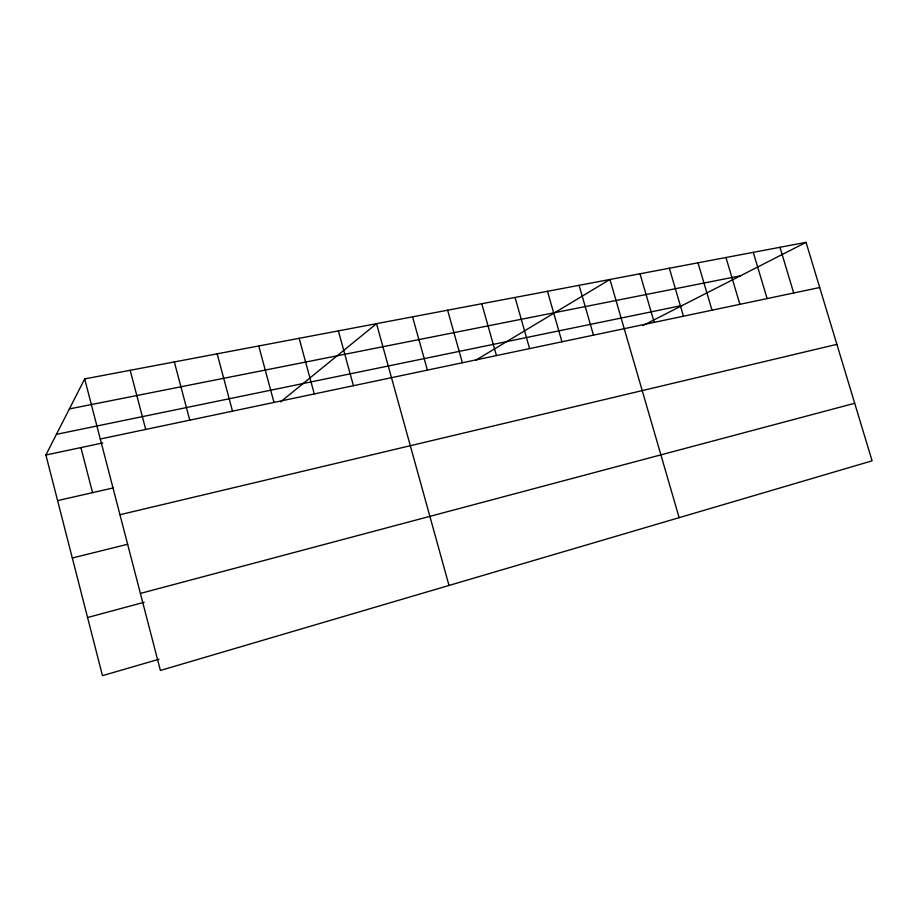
<?xml version="1.0" encoding="UTF-8"?>
<svg xmlns="http://www.w3.org/2000/svg" width="918" height="918" viewBox="0 0 918 918"><rect width="100%" height="100%" fill="white"/><g stroke="black" fill="none" stroke-linecap="round" stroke-linejoin="round"><path stroke-width="1.38" d="M84.685 378.904L160.398 670.45L872.1 460.836L806.05 242.352L84.685 378.904L45.9 455.007L102.483 675.648L158.986 659.239M280.587 401.889L376.529 323.664L449.005 585.454M475.765 360.223L609.919 279.474L679.148 517.672M642.967 325.523L806.05 242.352M87.577 617.516L144.183 602.254M140.397 593.418L854.692 403.277M72.315 558.006L127.671 544.259M119.96 514.723L836.883 344.342M57.593 500.62L113.052 487.974M45.9 455.007L102.805 442.935M100.291 438.999L819.705 287.518M56.434 434.34L682.349 305.442M69.389 408.912L740.447 275.813M779.967 247.286L793.714 292.991M753.276 252.335L767.115 298.591M725.966 257.51L739.885 304.328M697.99 262.8L712.012 310.192M669.337 268.228L683.451 316.205M639.995 273.782L654.201 322.367M579.086 285.314L593.476 335.15M547.472 291.304L561.954 341.794M515.044 297.443L529.617 348.599M481.766 303.743L496.443 355.587M447.617 310.204L462.385 362.759M412.549 316.848L427.409 370.115M338.386 330.882L353.43 385.698M299.142 338.306L314.289 393.937M258.75 345.96L273.989 402.417M217.164 353.832L232.506 411.161M174.34 361.933L189.762 420.157M130.195 370.298L145.71 429.429M80.91 447.582L92.557 492.645"/></g></svg>
